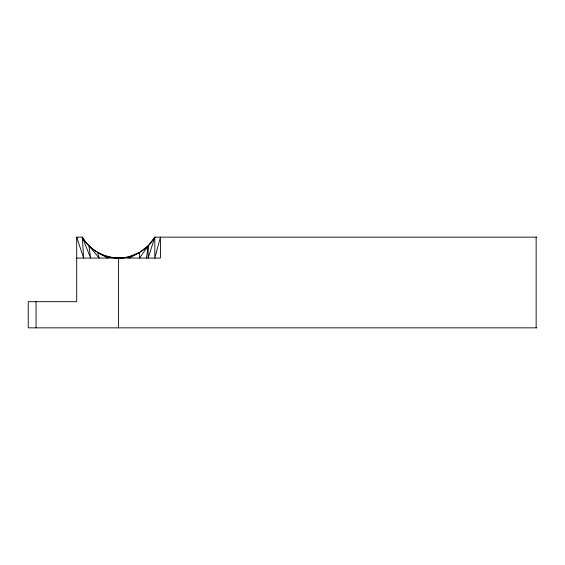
<?xml version="1.0" encoding="UTF-8"?>
<svg xmlns="http://www.w3.org/2000/svg" width="565" height="565" viewBox="0 0 565 565"><rect width="100%" height="100%" fill="white"/><g stroke="black" fill="none" stroke-linecap="round" stroke-linejoin="round"><path stroke-width="0.85" d="M146.49 258.078L148.164 245.817L154.817 237.152L536.75 237.152M536.75 327.848L28.25 327.848L28.25 301.689L76.699 301.689L76.699 237.152L82.306 237.152A41.859 41.859 0 0 0 154.817 237.152L148.164 258.078L148.164 245.817L139.491 252.47L129.392 258.078L129.392 256.651L139.491 252.47L139.491 258.078L148.164 245.817M76.699 237.152L83.662 258.078L82.306 237.152C91.65 253.127 111.496 261.341 129.392 256.651M76.699 258.078L160.425 258.078L160.425 237.152L154.817 258.078L154.817 237.152M82.306 237.152L90.633 258.078L88.959 245.817L99.179 258.078L97.632 252.47L107.724 258.078L107.724 256.651M536.15 237.152L536.15 327.848M118.558 258.078L118.558 327.848M36.047 301.689L36.047 327.848"/></g></svg>
